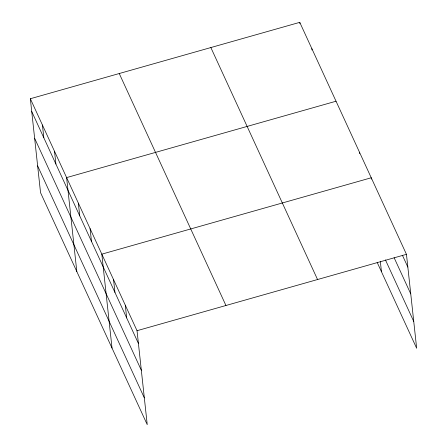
<?xml version="1.0" encoding="UTF-8"?>
<svg xmlns="http://www.w3.org/2000/svg" width="447" height="447" viewBox="0 0 447 447"><rect width="100%" height="100%" fill="white"/><g stroke="black" fill="none" stroke-linecap="round" stroke-linejoin="round"><path stroke-width="0.67" d="M30.34 98.731L137.033 330.702L147.236 424.65L40.543 192.674L30.34 98.731L299.764 22.35L406.457 254.326L416.66 348.269L377.162 262.383M336.038 101.223L66.614 177.599L76.817 271.547M137.033 330.702L406.457 254.326M402.406 255.254L407.843 267.077M394.148 257.774L410.754 293.875M385.415 259.863L413.754 321.477M210.85 47.555L317.549 279.531M119.248 73.526L225.942 305.497M31.72 111.482L138.419 343.458M34.631 138.274L141.325 370.25M37.632 165.882L144.325 397.858M371.396 179.113L371.25 177.772L101.821 254.153L112.029 348.096M380.336 261.417L381.453 271.72M359.511 152.254L359.656 153.6M311.855 48.639L312 49.98M299.764 22.35L299.909 23.691M125.294 305.184L126.68 317.94M113.56 279.671L114.946 292.422M90.087 228.635L91.473 241.386M78.348 203.117L79.734 215.873M54.523 151.309L55.909 164.066M42.431 125.02L43.817 137.771"/></g></svg>
